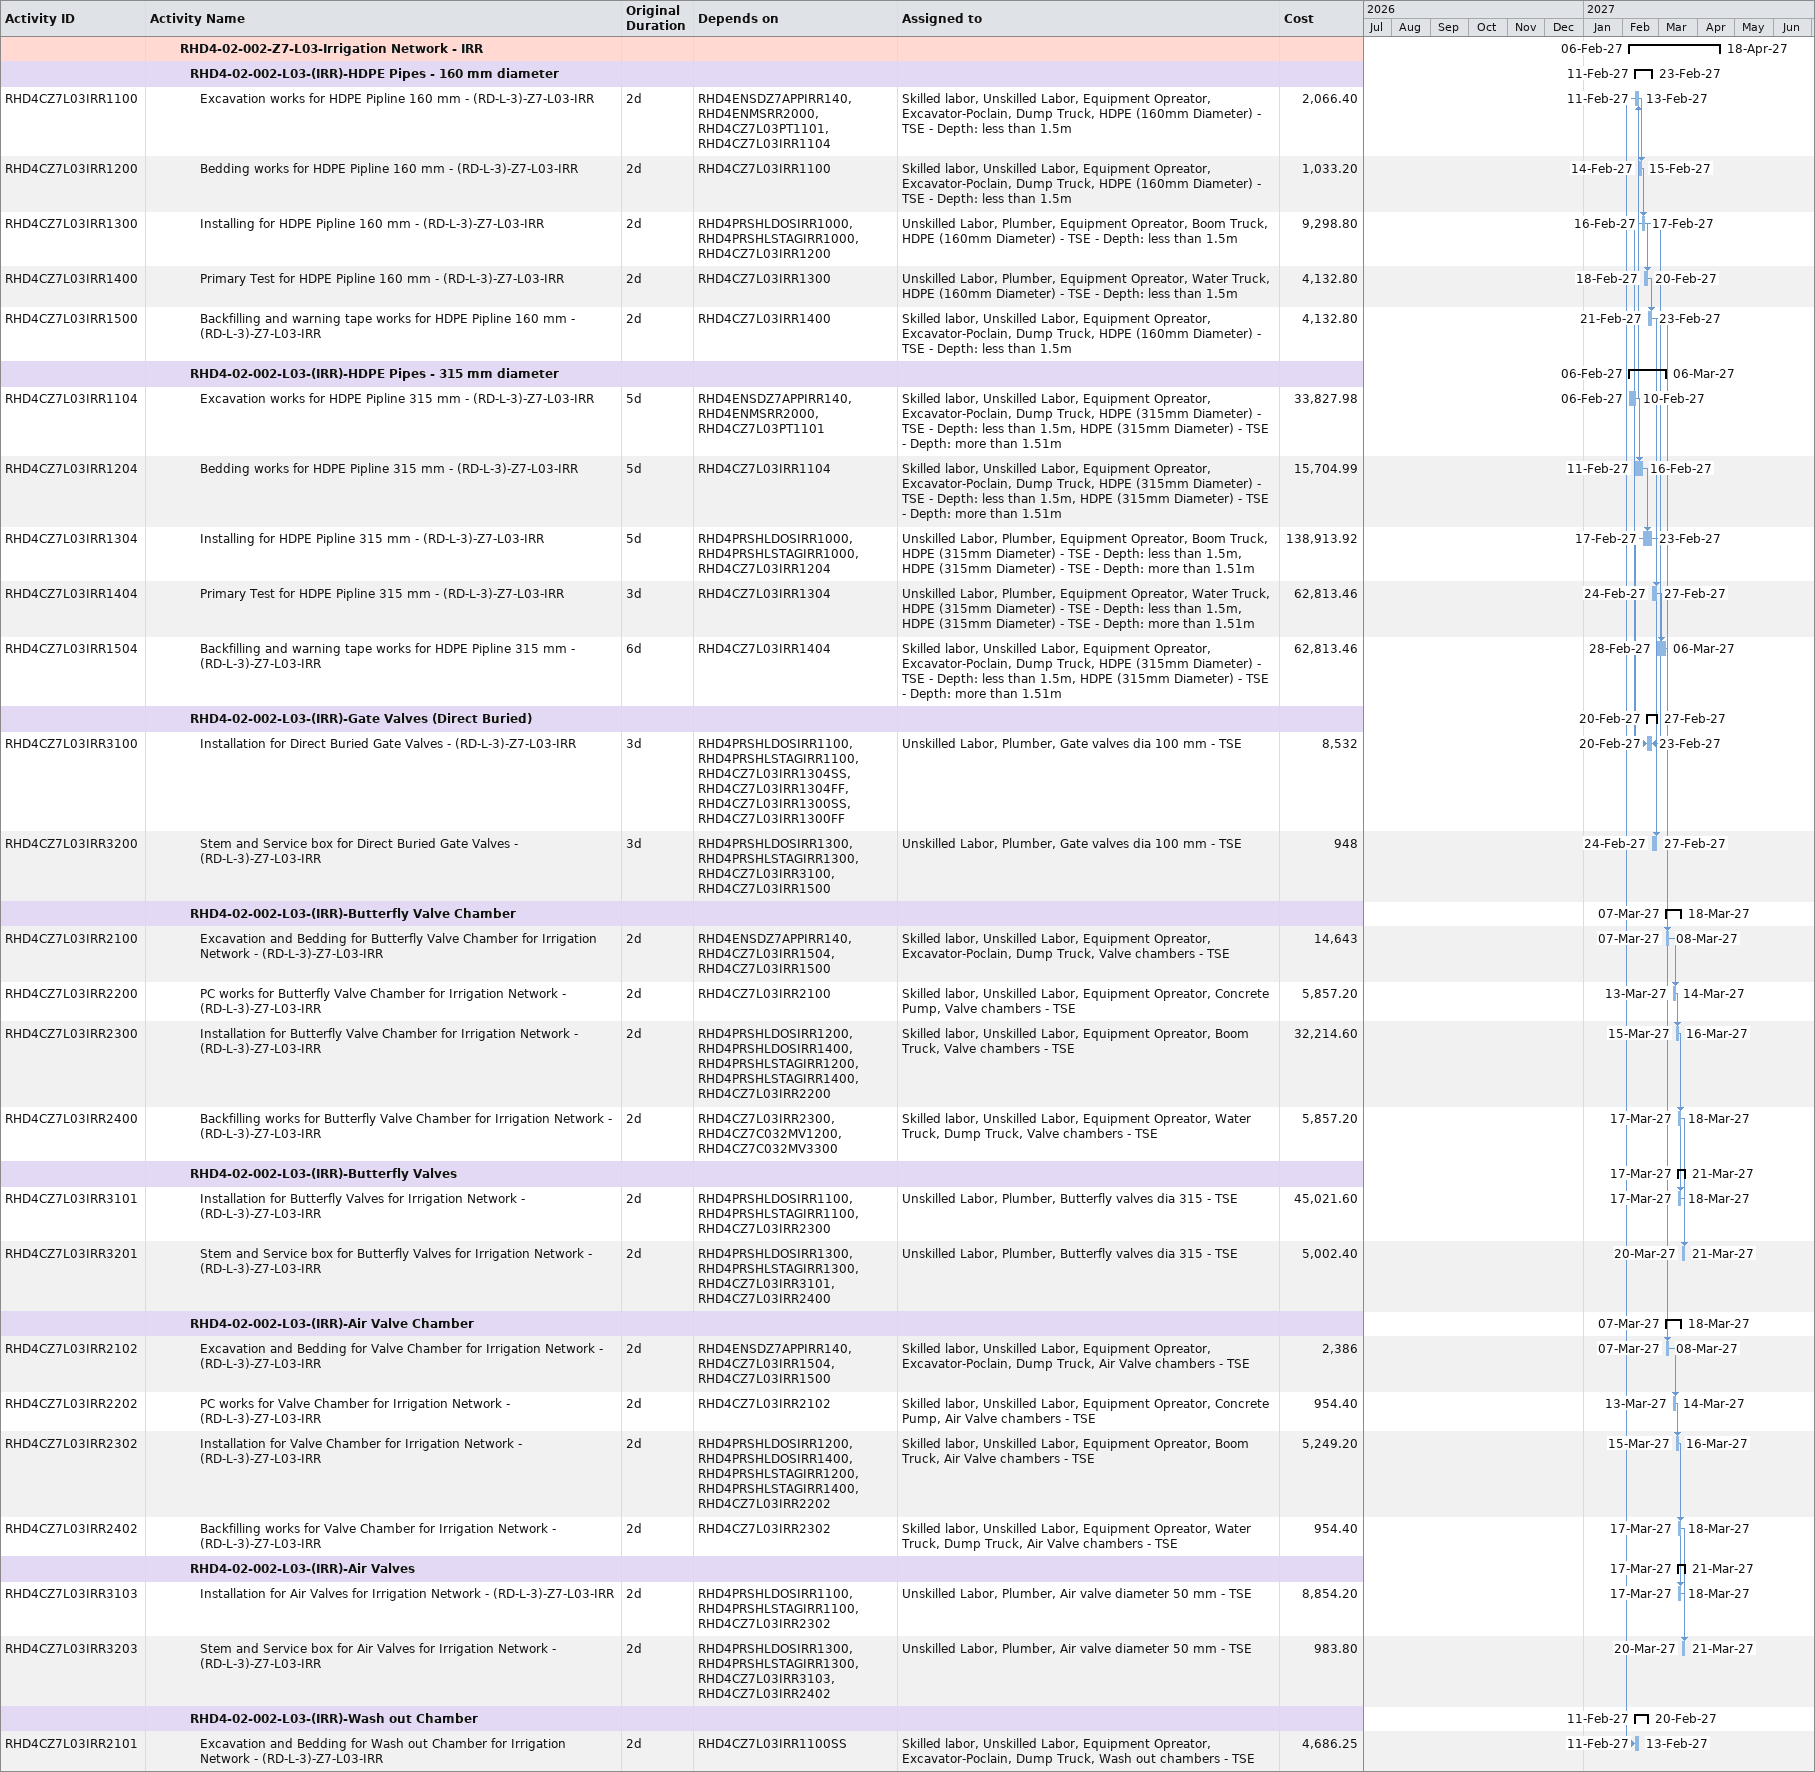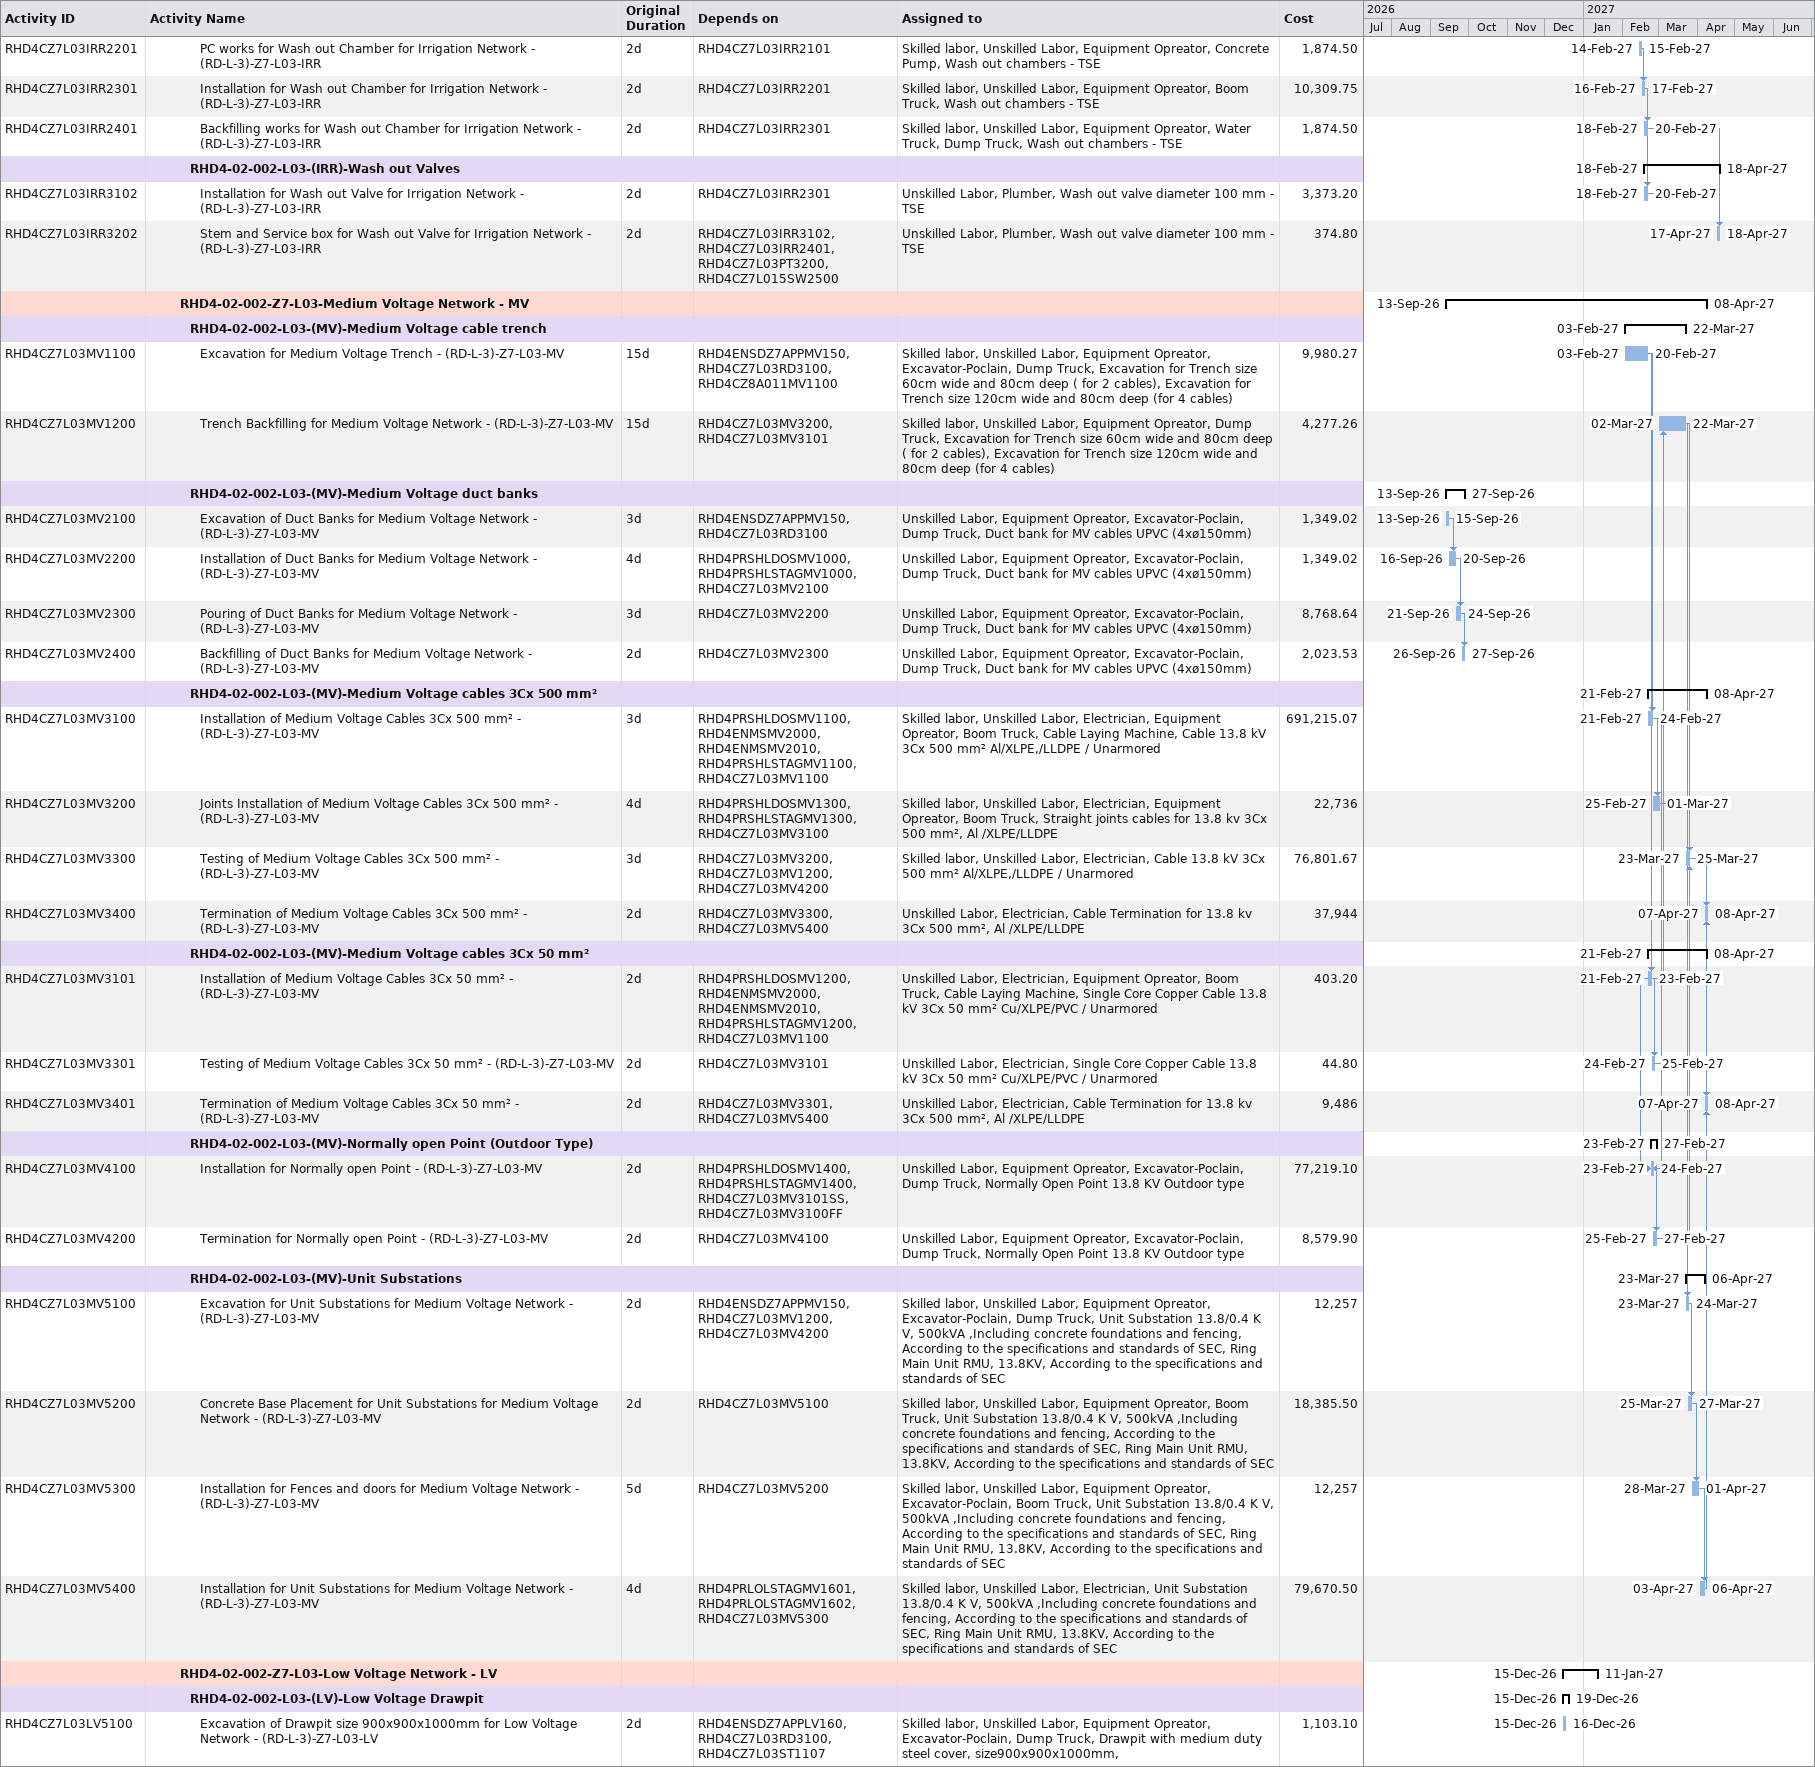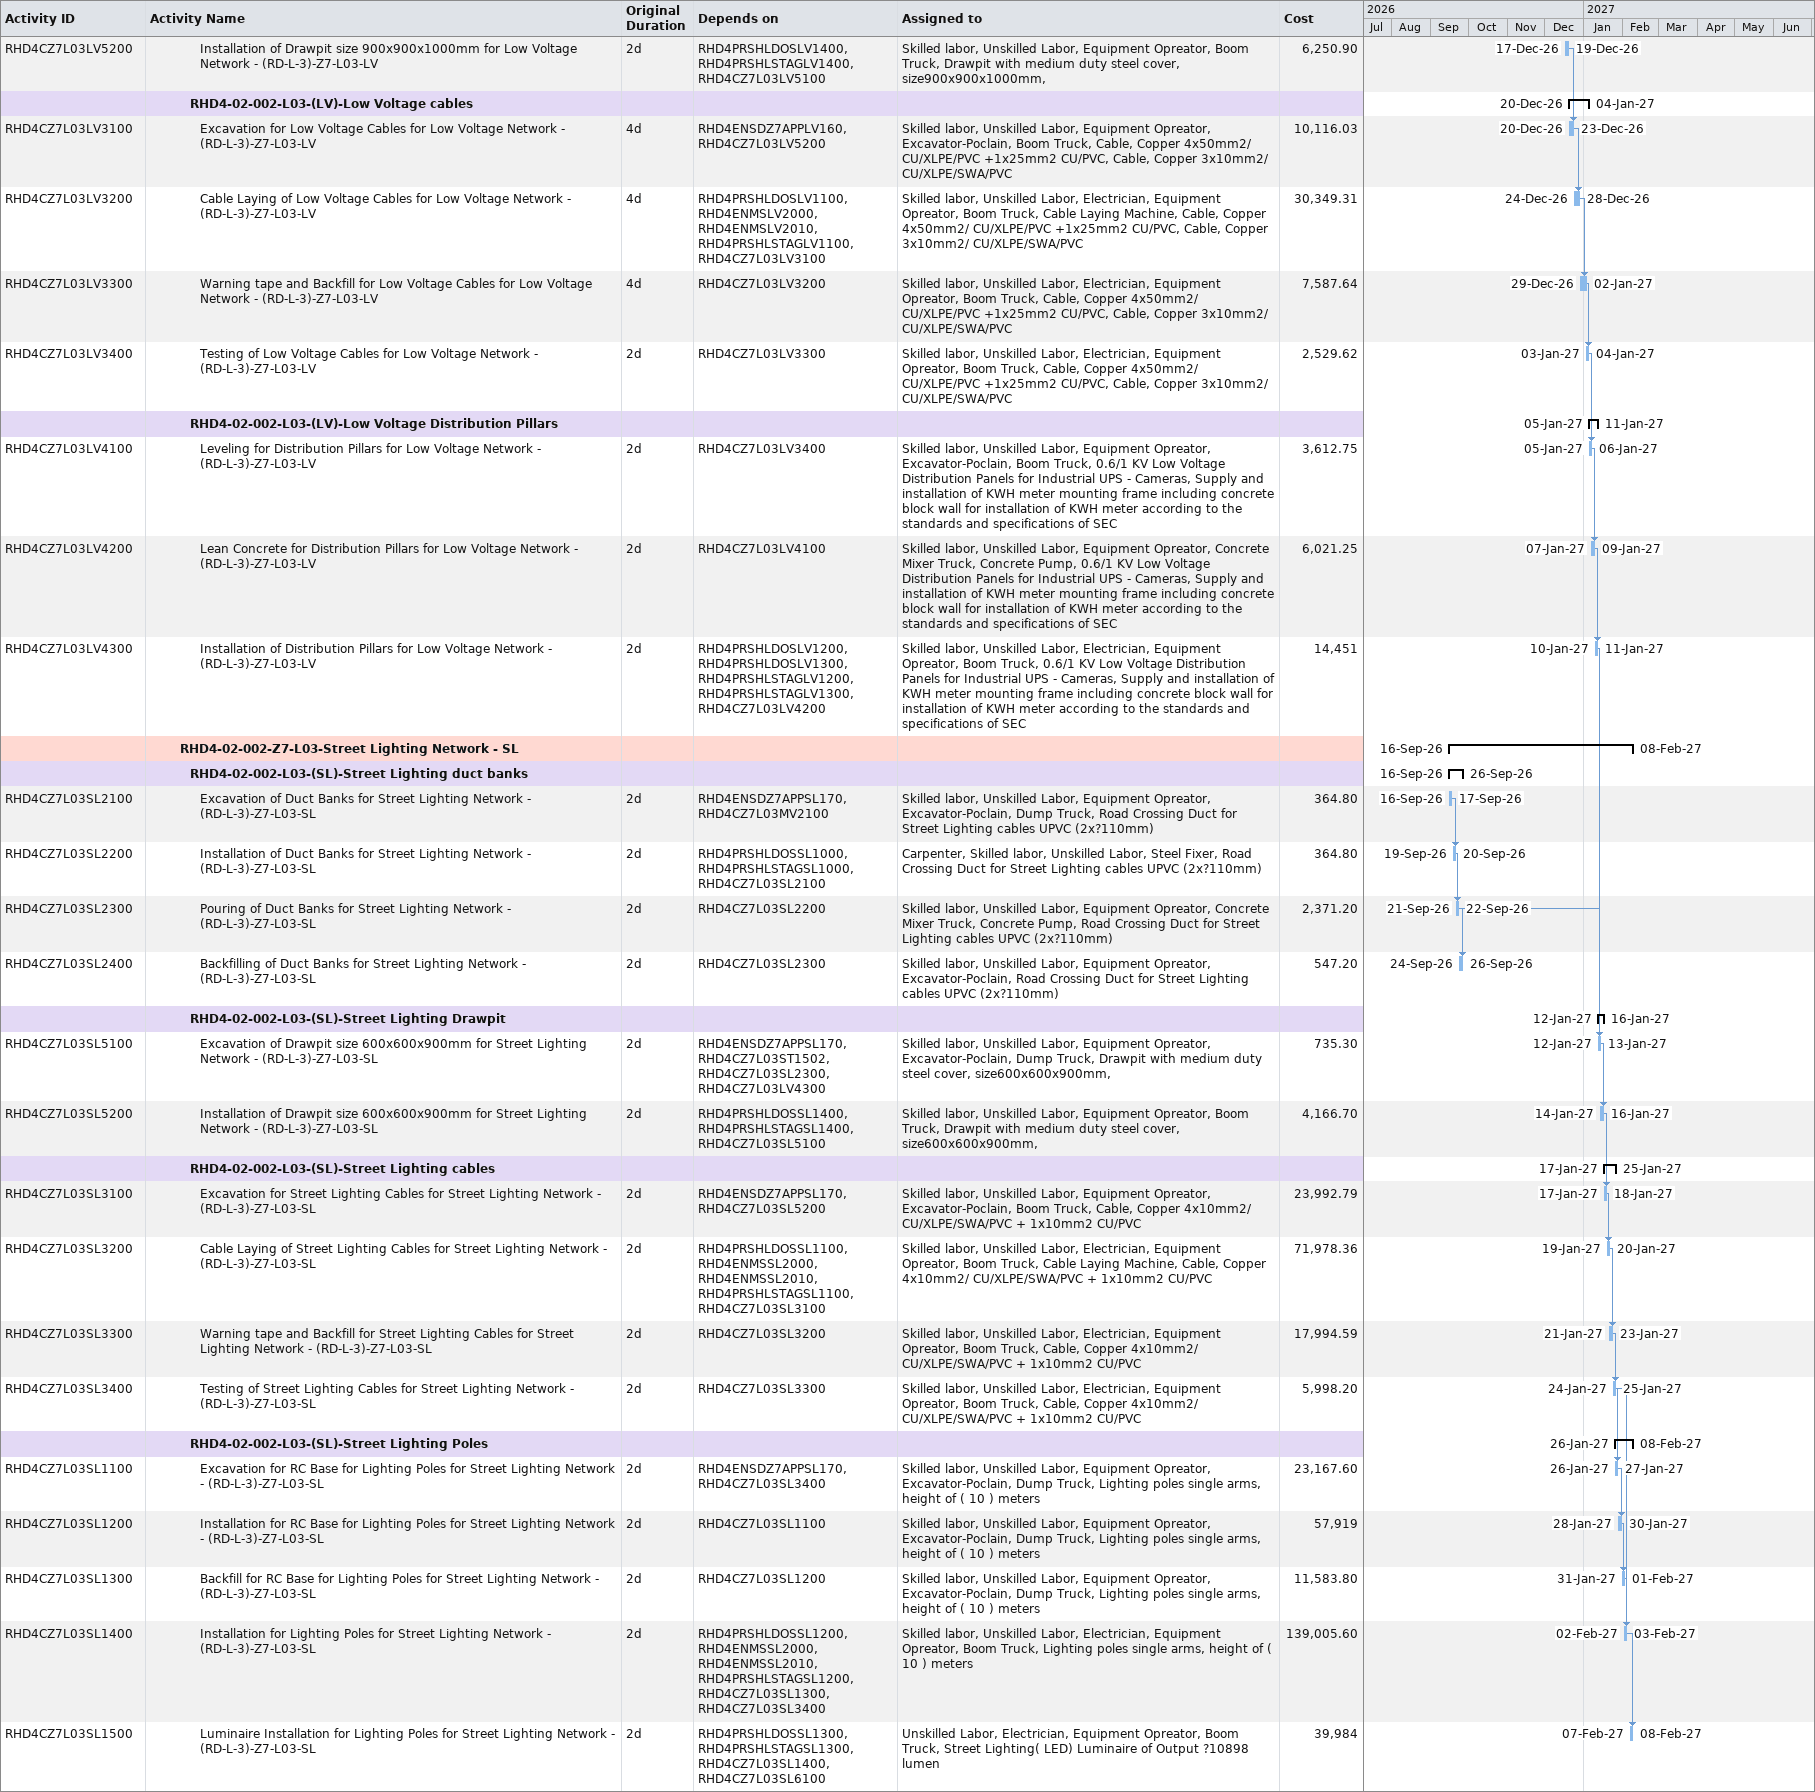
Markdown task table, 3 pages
| ID | Level | Task | Original duration | Start | Finish | Predecessors | Resources | Cost |
|---|---|---|---|---|---|---|---|---|
|  | 4 | **RHD4-02-002-Z7-L03-Irrigation Network - IRR** |  | 2027-02-06 | 2027-04-18 |  |  |  |
|  | 5 | **RHD4-02-002-L03-(IRR)-HDPE Pipes - 160 mm diameter** |  | 2027-02-11 | 2027-02-23 |  |  |  |
| RHD4CZ7L03IRR1100 | 6 | Excavation works for HDPE Pipline 160 mm - (RD-L-3)-Z7-L03-IRR | 2d | 2027-02-11 | 2027-02-13 | RHD4ENSDZ7APPIRR140, RHD4ENMSRR2000, RHD4CZ7L03PT1101, RHD4CZ7L03IRR1104 | Skilled labor, Unskilled Labor, Equipment Opreator, Excavator-Poclain, Dump Truck, HDPE (160mm Diameter) - TSE - Depth: less than 1.5m | 2066.40 |
| RHD4CZ7L03IRR1200 | 6 | Bedding works for HDPE Pipline 160 mm - (RD-L-3)-Z7-L03-IRR | 2d | 2027-02-14 | 2027-02-15 | RHD4CZ7L03IRR1100 | Skilled labor, Unskilled Labor, Equipment Opreator, Excavator-Poclain, Dump Truck, HDPE (160mm Diameter) - TSE - Depth: less than 1.5m | 1033.20 |
| RHD4CZ7L03IRR1300 | 6 | Installing for HDPE Pipline 160 mm - (RD-L-3)-Z7-L03-IRR | 2d | 2027-02-16 | 2027-02-17 | RHD4PRSHLDOSIRR1000, RHD4PRSHLSTAGIRR1000, RHD4CZ7L03IRR1200 | Unskilled Labor, Plumber, Equipment Opreator, Boom Truck, HDPE (160mm Diameter) - TSE - Depth: less than 1.5m | 9298.80 |
| RHD4CZ7L03IRR1400 | 6 | Primary Test for HDPE Pipline 160 mm - (RD-L-3)-Z7-L03-IRR | 2d | 2027-02-18 | 2027-02-20 | RHD4CZ7L03IRR1300 | Unskilled Labor, Plumber, Equipment Opreator, Water Truck, HDPE (160mm Diameter) - TSE - Depth: less than 1.5m | 4132.80 |
| RHD4CZ7L03IRR1500 | 6 | Backfilling and warning tape works for HDPE Pipline 160 mm - (RD-L-3)-Z7-L03-IRR | 2d | 2027-02-21 | 2027-02-23 | RHD4CZ7L03IRR1400 | Skilled labor, Unskilled Labor, Equipment Opreator, Excavator-Poclain, Dump Truck, HDPE (160mm Diameter) - TSE - Depth: less than 1.5m | 4132.80 |
|  | 5 | **RHD4-02-002-L03-(IRR)-HDPE Pipes - 315 mm diameter** |  | 2027-02-06 | 2027-03-06 |  |  |  |
| RHD4CZ7L03IRR1104 | 6 | Excavation works for HDPE Pipline 315 mm - (RD-L-3)-Z7-L03-IRR | 5d | 2027-02-06 | 2027-02-10 | RHD4ENSDZ7APPIRR140, RHD4ENMSRR2000, RHD4CZ7L03PT1101 | Skilled labor, Unskilled Labor, Equipment Opreator, Excavator-Poclain, Dump Truck, HDPE (315mm Diameter) - TSE - Depth: less than 1.5m, HDPE (315mm Diameter) - TSE - Depth: more than 1.51m | 33827.98 |
| RHD4CZ7L03IRR1204 | 6 | Bedding works for HDPE Pipline 315 mm - (RD-L-3)-Z7-L03-IRR | 5d | 2027-02-11 | 2027-02-16 | RHD4CZ7L03IRR1104 | Skilled labor, Unskilled Labor, Equipment Opreator, Excavator-Poclain, Dump Truck, HDPE (315mm Diameter) - TSE - Depth: less than 1.5m, HDPE (315mm Diameter) - TSE - Depth: more than 1.51m | 15704.99 |
| RHD4CZ7L03IRR1304 | 6 | Installing for HDPE Pipline 315 mm - (RD-L-3)-Z7-L03-IRR | 5d | 2027-02-17 | 2027-02-23 | RHD4PRSHLDOSIRR1000, RHD4PRSHLSTAGIRR1000, RHD4CZ7L03IRR1204 | Unskilled Labor, Plumber, Equipment Opreator, Boom Truck, HDPE (315mm Diameter) - TSE - Depth: less than 1.5m, HDPE (315mm Diameter) - TSE - Depth: more than 1.51m | 138913.92 |
| RHD4CZ7L03IRR1404 | 6 | Primary Test for HDPE Pipline 315 mm - (RD-L-3)-Z7-L03-IRR | 3d | 2027-02-24 | 2027-02-27 | RHD4CZ7L03IRR1304 | Unskilled Labor, Plumber, Equipment Opreator, Water Truck, HDPE (315mm Diameter) - TSE - Depth: less than 1.5m, HDPE (315mm Diameter) - TSE - Depth: more than 1.51m | 62813.46 |
| RHD4CZ7L03IRR1504 | 6 | Backfilling and warning tape works for HDPE Pipline 315 mm - (RD-L-3)-Z7-L03-IRR | 6d | 2027-02-28 | 2027-03-06 | RHD4CZ7L03IRR1404 | Skilled labor, Unskilled Labor, Equipment Opreator, Excavator-Poclain, Dump Truck, HDPE (315mm Diameter) - TSE - Depth: less than 1.5m, HDPE (315mm Diameter) - TSE - Depth: more than 1.51m | 62813.46 |
|  | 5 | **RHD4-02-002-L03-(IRR)-Gate Valves (Direct Buried)** |  | 2027-02-20 | 2027-02-27 |  |  |  |
| RHD4CZ7L03IRR3100 | 6 | Installation for Direct Buried Gate Valves - (RD-L-3)-Z7-L03-IRR | 3d | 2027-02-20 | 2027-02-23 | RHD4PRSHLDOSIRR1100, RHD4PRSHLSTAGIRR1100, RHD4CZ7L03IRR1304SS, RHD4CZ7L03IRR1304FF, RHD4CZ7L03IRR1300SS, RHD4CZ7L03IRR1300FF | Unskilled Labor, Plumber, Gate valves dia 100 mm - TSE | 8532 |
| RHD4CZ7L03IRR3200 | 6 | Stem and Service box for Direct Buried Gate Valves - (RD-L-3)-Z7-L03-IRR | 3d | 2027-02-24 | 2027-02-27 | RHD4PRSHLDOSIRR1300, RHD4PRSHLSTAGIRR1300, RHD4CZ7L03IRR3100, RHD4CZ7L03IRR1500 | Unskilled Labor, Plumber, Gate valves dia 100 mm - TSE | 948 |
|  | 5 | **RHD4-02-002-L03-(IRR)-Butterfly Valve Chamber** |  | 2027-03-07 | 2027-03-18 |  |  |  |
| RHD4CZ7L03IRR2100 | 6 | Excavation and Bedding for Butterfly Valve Chamber for Irrigation Network - (RD-L-3)-Z7-L03-IRR | 2d | 2027-03-07 | 2027-03-08 | RHD4ENSDZ7APPIRR140, RHD4CZ7L03IRR1504, RHD4CZ7L03IRR1500 | Skilled labor, Unskilled Labor, Equipment Opreator, Excavator-Poclain, Dump Truck, Valve chambers - TSE | 14643 |
| RHD4CZ7L03IRR2200 | 6 | PC works for Butterfly Valve Chamber for Irrigation Network - (RD-L-3)-Z7-L03-IRR | 2d | 2027-03-13 | 2027-03-14 | RHD4CZ7L03IRR2100 | Skilled labor, Unskilled Labor, Equipment Opreator, Concrete Pump, Valve chambers - TSE | 5857.20 |
| RHD4CZ7L03IRR2300 | 6 | Installation for Butterfly Valve Chamber for Irrigation Network - (RD-L-3)-Z7-L03-IRR | 2d | 2027-03-15 | 2027-03-16 | RHD4PRSHLDOSIRR1200, RHD4PRSHLDOSIRR1400, RHD4PRSHLSTAGIRR1200, RHD4PRSHLSTAGIRR1400, RHD4CZ7L03IRR2200 | Skilled labor, Unskilled Labor, Equipment Opreator, Boom Truck, Valve chambers - TSE | 32214.60 |
| RHD4CZ7L03IRR2400 | 6 | Backfilling works for Butterfly Valve Chamber for Irrigation Network - (RD-L-3)-Z7-L03-IRR | 2d | 2027-03-17 | 2027-03-18 | RHD4CZ7L03IRR2300, RHD4CZ7C032MV1200, RHD4CZ7C032MV3300 | Skilled labor, Unskilled Labor, Equipment Opreator, Water Truck, Dump Truck, Valve chambers - TSE | 5857.20 |
|  | 5 | **RHD4-02-002-L03-(IRR)-Butterfly Valves** |  | 2027-03-17 | 2027-03-21 |  |  |  |
| RHD4CZ7L03IRR3101 | 6 | Installation for Butterfly Valves for Irrigation Network - (RD-L-3)-Z7-L03-IRR | 2d | 2027-03-17 | 2027-03-18 | RHD4PRSHLDOSIRR1100, RHD4PRSHLSTAGIRR1100, RHD4CZ7L03IRR2300 | Unskilled Labor, Plumber, Butterfly valves dia 315 - TSE | 45021.60 |
| RHD4CZ7L03IRR3201 | 6 | Stem and Service box for Butterfly Valves for Irrigation Network - (RD-L-3)-Z7-L03-IRR | 2d | 2027-03-20 | 2027-03-21 | RHD4PRSHLDOSIRR1300, RHD4PRSHLSTAGIRR1300, RHD4CZ7L03IRR3101, RHD4CZ7L03IRR2400 | Unskilled Labor, Plumber, Butterfly valves dia 315 - TSE | 5002.40 |
|  | 5 | **RHD4-02-002-L03-(IRR)-Air Valve Chamber** |  | 2027-03-07 | 2027-03-18 |  |  |  |
| RHD4CZ7L03IRR2102 | 6 | Excavation and Bedding for Valve Chamber for Irrigation Network - (RD-L-3)-Z7-L03-IRR | 2d | 2027-03-07 | 2027-03-08 | RHD4ENSDZ7APPIRR140, RHD4CZ7L03IRR1504, RHD4CZ7L03IRR1500 | Skilled labor, Unskilled Labor, Equipment Opreator, Excavator-Poclain, Dump Truck, Air Valve chambers - TSE | 2386 |
| RHD4CZ7L03IRR2202 | 6 | PC works for Valve Chamber for Irrigation Network - (RD-L-3)-Z7-L03-IRR | 2d | 2027-03-13 | 2027-03-14 | RHD4CZ7L03IRR2102 | Skilled labor, Unskilled Labor, Equipment Opreator, Concrete Pump, Air Valve chambers - TSE | 954.40 |
| RHD4CZ7L03IRR2302 | 6 | Installation for Valve Chamber for Irrigation Network - (RD-L-3)-Z7-L03-IRR | 2d | 2027-03-15 | 2027-03-16 | RHD4PRSHLDOSIRR1200, RHD4PRSHLDOSIRR1400, RHD4PRSHLSTAGIRR1200, RHD4PRSHLSTAGIRR1400, RHD4CZ7L03IRR2202 | Skilled labor, Unskilled Labor, Equipment Opreator, Boom Truck, Air Valve chambers - TSE | 5249.20 |
| RHD4CZ7L03IRR2402 | 6 | Backfilling works for Valve Chamber for Irrigation Network - (RD-L-3)-Z7-L03-IRR | 2d | 2027-03-17 | 2027-03-18 | RHD4CZ7L03IRR2302 | Skilled labor, Unskilled Labor, Equipment Opreator, Water Truck, Dump Truck, Air Valve chambers - TSE | 954.40 |
|  | 5 | **RHD4-02-002-L03-(IRR)-Air Valves** |  | 2027-03-17 | 2027-03-21 |  |  |  |
| RHD4CZ7L03IRR3103 | 6 | Installation for Air Valves for Irrigation Network - (RD-L-3)-Z7-L03-IRR | 2d | 2027-03-17 | 2027-03-18 | RHD4PRSHLDOSIRR1100, RHD4PRSHLSTAGIRR1100, RHD4CZ7L03IRR2302 | Unskilled Labor, Plumber, Air valve diameter 50 mm - TSE | 8854.20 |
| RHD4CZ7L03IRR3203 | 6 | Stem and Service box for Air Valves for Irrigation Network - (RD-L-3)-Z7-L03-IRR | 2d | 2027-03-20 | 2027-03-21 | RHD4PRSHLDOSIRR1300, RHD4PRSHLSTAGIRR1300, RHD4CZ7L03IRR3103, RHD4CZ7L03IRR2402 | Unskilled Labor, Plumber, Air valve diameter 50 mm - TSE | 983.80 |
|  | 5 | **RHD4-02-002-L03-(IRR)-Wash out Chamber** |  | 2027-02-11 | 2027-02-20 |  |  |  |
| RHD4CZ7L03IRR2101 | 6 | Excavation and Bedding for Wash out Chamber for Irrigation Network - (RD-L-3)-Z7-L03-IRR | 2d | 2027-02-11 | 2027-02-13 | RHD4CZ7L03IRR1100SS | Skilled labor, Unskilled Labor, Equipment Opreator, Excavator-Poclain, Dump Truck, Wash out chambers - TSE | 4686.25 |
| RHD4CZ7L03IRR2201 | 6 | PC works for Wash out Chamber for Irrigation Network - (RD-L-3)-Z7-L03-IRR | 2d | 2027-02-14 | 2027-02-15 | RHD4CZ7L03IRR2101 | Skilled labor, Unskilled Labor, Equipment Opreator, Concrete Pump, Wash out chambers - TSE | 1874.50 |
| RHD4CZ7L03IRR2301 | 6 | Installation for Wash out Chamber for Irrigation Network - (RD-L-3)-Z7-L03-IRR | 2d | 2027-02-16 | 2027-02-17 | RHD4CZ7L03IRR2201 | Skilled labor, Unskilled Labor, Equipment Opreator, Boom Truck, Wash out chambers - TSE | 10309.75 |
| RHD4CZ7L03IRR2401 | 6 | Backfilling works for Wash out Chamber for Irrigation Network - (RD-L-3)-Z7-L03-IRR | 2d | 2027-02-18 | 2027-02-20 | RHD4CZ7L03IRR2301 | Skilled labor, Unskilled Labor, Equipment Opreator, Water Truck, Dump Truck, Wash out chambers - TSE | 1874.50 |
|  | 5 | **RHD4-02-002-L03-(IRR)-Wash out Valves** |  | 2027-02-18 | 2027-04-18 |  |  |  |
| RHD4CZ7L03IRR3102 | 6 | Installation for Wash out Valve for Irrigation Network - (RD-L-3)-Z7-L03-IRR | 2d | 2027-02-18 | 2027-02-20 | RHD4CZ7L03IRR2301 | Unskilled Labor, Plumber, Wash out valve diameter 100 mm - TSE | 3373.20 |
| RHD4CZ7L03IRR3202 | 6 | Stem and Service box for Wash out Valve for Irrigation Network - (RD-L-3)-Z7-L03-IRR | 2d | 2027-04-17 | 2027-04-18 | RHD4CZ7L03IRR3102, RHD4CZ7L03IRR2401, RHD4CZ7L03PT3200, RHD4CZ7L015SW2500 | Unskilled Labor, Plumber, Wash out valve diameter 100 mm - TSE | 374.80 |
|  | 4 | **RHD4-02-002-Z7-L03-Medium Voltage Network - MV** |  | 2026-09-13 | 2027-04-08 |  |  |  |
|  | 5 | **RHD4-02-002-L03-(MV)-Medium Voltage cable trench** |  | 2027-02-03 | 2027-03-22 |  |  |  |
| RHD4CZ7L03MV1100 | 6 | Excavation for Medium Voltage Trench - (RD-L-3)-Z7-L03-MV | 15d | 2027-02-03 | 2027-02-20 | RHD4ENSDZ7APPMV150, RHD4CZ7L03RD3100, RHD4CZ8A011MV1100 | Skilled labor, Unskilled Labor, Equipment Opreator, Excavator-Poclain, Dump Truck, Excavation for Trench size 60cm wide and 80cm deep ( for 2 cables), Excavation for Trench size 120cm wide and 80cm deep (for 4 cables) | 9980.27 |
| RHD4CZ7L03MV1200 | 6 | Trench Backfilling for Medium Voltage Network - (RD-L-3)-Z7-L03-MV | 15d | 2027-03-02 | 2027-03-22 | RHD4CZ7L03MV3200, RHD4CZ7L03MV3101 | Skilled labor, Unskilled Labor, Equipment Opreator, Dump Truck, Excavation for Trench size 60cm wide and 80cm deep ( for 2 cables), Excavation for Trench size 120cm wide and 80cm deep (for 4 cables) | 4277.26 |
|  | 5 | **RHD4-02-002-L03-(MV)-Medium Voltage duct banks** |  | 2026-09-13 | 2026-09-27 |  |  |  |
| RHD4CZ7L03MV2100 | 6 | Excavation of Duct Banks for Medium Voltage Network - (RD-L-3)-Z7-L03-MV | 3d | 2026-09-13 | 2026-09-15 | RHD4ENSDZ7APPMV150, RHD4CZ7L03RD3100 | Unskilled Labor, Equipment Opreator, Excavator-Poclain, Dump Truck, Duct bank for MV cables UPVC (4xø150mm) | 1349.02 |
| RHD4CZ7L03MV2200 | 6 | Installation of Duct Banks for Medium Voltage Network - (RD-L-3)-Z7-L03-MV | 4d | 2026-09-16 | 2026-09-20 | RHD4PRSHLDOSMV1000, RHD4PRSHLSTAGMV1000, RHD4CZ7L03MV2100 | Unskilled Labor, Equipment Opreator, Excavator-Poclain, Dump Truck, Duct bank for MV cables UPVC (4xø150mm) | 1349.02 |
| RHD4CZ7L03MV2300 | 6 | Pouring of Duct Banks for Medium Voltage Network - (RD-L-3)-Z7-L03-MV | 3d | 2026-09-21 | 2026-09-24 | RHD4CZ7L03MV2200 | Unskilled Labor, Equipment Opreator, Excavator-Poclain, Dump Truck, Duct bank for MV cables UPVC (4xø150mm) | 8768.64 |
| RHD4CZ7L03MV2400 | 6 | Backfilling of Duct Banks for Medium Voltage Network - (RD-L-3)-Z7-L03-MV | 2d | 2026-09-26 | 2026-09-27 | RHD4CZ7L03MV2300 | Unskilled Labor, Equipment Opreator, Excavator-Poclain, Dump Truck, Duct bank for MV cables UPVC (4xø150mm) | 2023.53 |
|  | 5 | **RHD4-02-002-L03-(MV)-Medium Voltage cables 3Cx 500 mm²** |  | 2027-02-21 | 2027-04-08 |  |  |  |
| RHD4CZ7L03MV3100 | 6 | Installation of Medium Voltage Cables 3Cx 500 mm² - (RD-L-3)-Z7-L03-MV | 3d | 2027-02-21 | 2027-02-24 | RHD4PRSHLDOSMV1100, RHD4ENMSMV2000, RHD4ENMSMV2010, RHD4PRSHLSTAGMV1100, RHD4CZ7L03MV1100 | Skilled labor, Unskilled Labor, Electrician, Equipment Opreator, Boom Truck, Cable Laying Machine, Cable 13.8 kV 3Cx 500 mm² Al/XLPE,/LLDPE / Unarmored | 691215.07 |
| RHD4CZ7L03MV3200 | 6 | Joints Installation of Medium Voltage Cables 3Cx 500 mm² - (RD-L-3)-Z7-L03-MV | 4d | 2027-02-25 | 2027-03-01 | RHD4PRSHLDOSMV1300, RHD4PRSHLSTAGMV1300, RHD4CZ7L03MV3100 | Skilled labor, Unskilled Labor, Electrician, Equipment Opreator, Boom Truck, Straight joints cables for 13.8 kv 3Cx 500 mm², Al /XLPE/LLDPE | 22736 |
| RHD4CZ7L03MV3300 | 6 | Testing of Medium Voltage Cables 3Cx 500 mm² - (RD-L-3)-Z7-L03-MV | 3d | 2027-03-23 | 2027-03-25 | RHD4CZ7L03MV3200, RHD4CZ7L03MV1200, RHD4CZ7L03MV4200 | Skilled labor, Unskilled Labor, Electrician, Cable 13.8 kV 3Cx 500 mm² Al/XLPE,/LLDPE / Unarmored | 76801.67 |
| RHD4CZ7L03MV3400 | 6 | Termination of Medium Voltage Cables 3Cx 500 mm² - (RD-L-3)-Z7-L03-MV | 2d | 2027-04-07 | 2027-04-08 | RHD4CZ7L03MV3300, RHD4CZ7L03MV5400 | Unskilled Labor, Electrician, Cable Termination for 13.8 kv 3Cx 500 mm², Al /XLPE/LLDPE | 37944 |
|  | 5 | **RHD4-02-002-L03-(MV)-Medium Voltage cables 3Cx 50 mm²** |  | 2027-02-21 | 2027-04-08 |  |  |  |
| RHD4CZ7L03MV3101 | 6 | Installation of Medium Voltage Cables 3Cx 50 mm² - (RD-L-3)-Z7-L03-MV | 2d | 2027-02-21 | 2027-02-23 | RHD4PRSHLDOSMV1200, RHD4ENMSMV2000, RHD4ENMSMV2010, RHD4PRSHLSTAGMV1200, RHD4CZ7L03MV1100 | Unskilled Labor, Electrician, Equipment Opreator, Boom Truck, Cable Laying Machine, Single Core Copper Cable 13.8 kV 3Cx 50 mm² Cu/XLPE/PVC / Unarmored | 403.20 |
| RHD4CZ7L03MV3301 | 6 | Testing of Medium Voltage Cables 3Cx 50 mm² - (RD-L-3)-Z7-L03-MV | 2d | 2027-02-24 | 2027-02-25 | RHD4CZ7L03MV3101 | Unskilled Labor, Electrician, Single Core Copper Cable 13.8 kV 3Cx 50 mm² Cu/XLPE/PVC / Unarmored | 44.80 |
| RHD4CZ7L03MV3401 | 6 | Termination of Medium Voltage Cables 3Cx 50 mm² - (RD-L-3)-Z7-L03-MV | 2d | 2027-04-07 | 2027-04-08 | RHD4CZ7L03MV3301, RHD4CZ7L03MV5400 | Unskilled Labor, Electrician, Cable Termination for 13.8 kv 3Cx 500 mm², Al /XLPE/LLDPE | 9486 |
|  | 5 | **RHD4-02-002-L03-(MV)-Normally open Point (Outdoor Type)** |  | 2027-02-23 | 2027-02-27 |  |  |  |
| RHD4CZ7L03MV4100 | 6 | Installation for Normally open Point - (RD-L-3)-Z7-L03-MV | 2d | 2027-02-23 | 2027-02-24 | RHD4PRSHLDOSMV1400, RHD4PRSHLSTAGMV1400, RHD4CZ7L03MV3101SS, RHD4CZ7L03MV3100FF | Unskilled Labor, Equipment Opreator, Excavator-Poclain, Dump Truck, Normally Open Point 13.8 KV Outdoor type | 77219.10 |
| RHD4CZ7L03MV4200 | 6 | Termination for Normally open Point - (RD-L-3)-Z7-L03-MV | 2d | 2027-02-25 | 2027-02-27 | RHD4CZ7L03MV4100 | Unskilled Labor, Equipment Opreator, Excavator-Poclain, Dump Truck, Normally Open Point 13.8 KV Outdoor type | 8579.90 |
|  | 5 | **RHD4-02-002-L03-(MV)-Unit Substations** |  | 2027-03-23 | 2027-04-06 |  |  |  |
| RHD4CZ7L03MV5100 | 6 | Excavation for Unit Substations for Medium Voltage Network - (RD-L-3)-Z7-L03-MV | 2d | 2027-03-23 | 2027-03-24 | RHD4ENSDZ7APPMV150, RHD4CZ7L03MV1200, RHD4CZ7L03MV4200 | Skilled labor, Unskilled Labor, Equipment Opreator, Excavator-Poclain, Dump Truck, Unit Substation 13.8/0.4 K V, 500kVA ,Including concrete foundations and fencing, According to the specifications and standards of SEC, Ring Main Unit RMU, 13.8KV, According to the specifications and standards of SEC | 12257 |
| RHD4CZ7L03MV5200 | 6 | Concrete Base Placement for Unit Substations for Medium Voltage Network - (RD-L-3)-Z7-L03-MV | 2d | 2027-03-25 | 2027-03-27 | RHD4CZ7L03MV5100 | Skilled labor, Unskilled Labor, Equipment Opreator, Boom Truck, Unit Substation 13.8/0.4 K V, 500kVA ,Including concrete foundations and fencing, According to the specifications and standards of SEC, Ring Main Unit RMU, 13.8KV, According to the specifications and standards of SEC | 18385.50 |
| RHD4CZ7L03MV5300 | 6 | Installation for Fences and doors for Medium Voltage Network - (RD-L-3)-Z7-L03-MV | 5d | 2027-03-28 | 2027-04-01 | RHD4CZ7L03MV5200 | Skilled labor, Unskilled Labor, Equipment Opreator, Excavator-Poclain, Boom Truck, Unit Substation 13.8/0.4 K V, 500kVA ,Including concrete foundations and fencing, According to the specifications and standards of SEC, Ring Main Unit RMU, 13.8KV, According to the specifications and standards of SEC | 12257 |
| RHD4CZ7L03MV5400 | 6 | Installation for Unit Substations for Medium Voltage Network - (RD-L-3)-Z7-L03-MV | 4d | 2027-04-03 | 2027-04-06 | RHD4PRLOLSTAGMV1601, RHD4PRLOLSTAGMV1602, RHD4CZ7L03MV5300 | Skilled labor, Unskilled Labor, Electrician, Unit Substation 13.8/0.4 K V, 500kVA ,Including concrete foundations and fencing, According to the specifications and standards of SEC, Ring Main Unit RMU, 13.8KV, According to the specifications and standards of SEC | 79670.50 |
|  | 4 | **RHD4-02-002-Z7-L03-Low Voltage Network - LV** |  | 2026-12-15 | 2027-01-11 |  |  |  |
|  | 5 | **RHD4-02-002-L03-(LV)-Low Voltage Drawpit** |  | 2026-12-15 | 2026-12-19 |  |  |  |
| RHD4CZ7L03LV5100 | 6 | Excavation of Drawpit size 900x900x1000mm for Low Voltage Network - (RD-L-3)-Z7-L03-LV | 2d | 2026-12-15 | 2026-12-16 | RHD4ENSDZ7APPLV160, RHD4CZ7L03RD3100, RHD4CZ7L03ST1107 | Skilled labor, Unskilled Labor, Equipment Opreator, Excavator-Poclain, Dump Truck, Drawpit with medium duty steel cover, size900x900x1000mm, | 1103.10 |
| RHD4CZ7L03LV5200 | 6 | Installation of Drawpit size 900x900x1000mm for Low Voltage Network - (RD-L-3)-Z7-L03-LV | 2d | 2026-12-17 | 2026-12-19 | RHD4PRSHLDOSLV1400, RHD4PRSHLSTAGLV1400, RHD4CZ7L03LV5100 | Skilled labor, Unskilled Labor, Equipment Opreator, Boom Truck, Drawpit with medium duty steel cover, size900x900x1000mm, | 6250.90 |
|  | 5 | **RHD4-02-002-L03-(LV)-Low Voltage cables** |  | 2026-12-20 | 2027-01-04 |  |  |  |
| RHD4CZ7L03LV3100 | 6 | Excavation for Low Voltage Cables for Low Voltage Network - (RD-L-3)-Z7-L03-LV | 4d | 2026-12-20 | 2026-12-23 | RHD4ENSDZ7APPLV160, RHD4CZ7L03LV5200 | Skilled labor, Unskilled Labor, Equipment Opreator, Excavator-Poclain, Boom Truck, Cable, Copper 4x50mm2/ CU/XLPE/PVC +1x25mm2 CU/PVC, Cable, Copper 3x10mm2/ CU/XLPE/SWA/PVC | 10116.03 |
| RHD4CZ7L03LV3200 | 6 | Cable Laying of Low Voltage Cables for Low Voltage Network - (RD-L-3)-Z7-L03-LV | 4d | 2026-12-24 | 2026-12-28 | RHD4PRSHLDOSLV1100, RHD4ENMSLV2000, RHD4ENMSLV2010, RHD4PRSHLSTAGLV1100, RHD4CZ7L03LV3100 | Skilled labor, Unskilled Labor, Electrician, Equipment Opreator, Boom Truck, Cable Laying Machine, Cable, Copper 4x50mm2/ CU/XLPE/PVC +1x25mm2 CU/PVC, Cable, Copper 3x10mm2/ CU/XLPE/SWA/PVC | 30349.31 |
| RHD4CZ7L03LV3300 | 6 | Warning tape and Backfill for Low Voltage Cables for Low Voltage Network - (RD-L-3)-Z7-L03-LV | 4d | 2026-12-29 | 2027-01-02 | RHD4CZ7L03LV3200 | Skilled labor, Unskilled Labor, Electrician, Equipment Opreator, Boom Truck, Cable, Copper 4x50mm2/ CU/XLPE/PVC +1x25mm2 CU/PVC, Cable, Copper 3x10mm2/ CU/XLPE/SWA/PVC | 7587.64 |
| RHD4CZ7L03LV3400 | 6 | Testing of Low Voltage Cables for Low Voltage Network - (RD-L-3)-Z7-L03-LV | 2d | 2027-01-03 | 2027-01-04 | RHD4CZ7L03LV3300 | Skilled labor, Unskilled Labor, Electrician, Equipment Opreator, Boom Truck, Cable, Copper 4x50mm2/ CU/XLPE/PVC +1x25mm2 CU/PVC, Cable, Copper 3x10mm2/ CU/XLPE/SWA/PVC | 2529.62 |
|  | 5 | **RHD4-02-002-L03-(LV)-Low Voltage Distribution Pillars** |  | 2027-01-05 | 2027-01-11 |  |  |  |
| RHD4CZ7L03LV4100 | 6 | Leveling for Distribution Pillars for Low Voltage Network - (RD-L-3)-Z7-L03-LV | 2d | 2027-01-05 | 2027-01-06 | RHD4CZ7L03LV3400 | Skilled labor, Unskilled Labor, Equipment Opreator, Excavator-Poclain, Boom Truck, 0.6/1 KV Low Voltage Distribution Panels for Industrial UPS - Cameras, Supply and installation of KWH meter mounting frame including concrete block wall for installation of KWH meter according to the standards and specifications of SEC | 3612.75 |
| RHD4CZ7L03LV4200 | 6 | Lean Concrete for Distribution Pillars for Low Voltage Network - (RD-L-3)-Z7-L03-LV | 2d | 2027-01-07 | 2027-01-09 | RHD4CZ7L03LV4100 | Skilled labor, Unskilled Labor, Equipment Opreator, Concrete Mixer Truck, Concrete Pump, 0.6/1 KV Low Voltage Distribution Panels for Industrial UPS - Cameras, Supply and installation of KWH meter mounting frame including concrete block wall for installation of KWH meter according to the standards and specifications of SEC | 6021.25 |
| RHD4CZ7L03LV4300 | 6 | Installation of Distribution Pillars for Low Voltage Network - (RD-L-3)-Z7-L03-LV | 2d | 2027-01-10 | 2027-01-11 | RHD4PRSHLDOSLV1200, RHD4PRSHLDOSLV1300, RHD4PRSHLSTAGLV1200, RHD4PRSHLSTAGLV1300, RHD4CZ7L03LV4200 | Skilled labor, Unskilled Labor, Electrician, Equipment Opreator, Boom Truck, 0.6/1 KV Low Voltage Distribution Panels for Industrial UPS - Cameras, Supply and installation of KWH meter mounting frame including concrete block wall for installation of KWH meter according to the standards and specifications of SEC | 14451 |
|  | 4 | **RHD4-02-002-Z7-L03-Street Lighting Network - SL** |  | 2026-09-16 | 2027-02-08 |  |  |  |
|  | 5 | **RHD4-02-002-L03-(SL)-Street Lighting duct banks** |  | 2026-09-16 | 2026-09-26 |  |  |  |
| RHD4CZ7L03SL2100 | 6 | Excavation of Duct Banks for Street Lighting Network - (RD-L-3)-Z7-L03-SL | 2d | 2026-09-16 | 2026-09-17 | RHD4ENSDZ7APPSL170, RHD4CZ7L03MV2100 | Skilled labor, Unskilled Labor, Equipment Opreator, Excavator-Poclain, Dump Truck, Road Crossing Duct for Street Lighting cables UPVC (2x?110mm) | 364.80 |
| RHD4CZ7L03SL2200 | 6 | Installation of Duct Banks for Street Lighting Network - (RD-L-3)-Z7-L03-SL | 2d | 2026-09-19 | 2026-09-20 | RHD4PRSHLDOSSL1000, RHD4PRSHLSTAGSL1000, RHD4CZ7L03SL2100 | Carpenter, Skilled labor, Unskilled Labor, Steel Fixer, Road Crossing Duct for Street Lighting cables UPVC (2x?110mm) | 364.80 |
| RHD4CZ7L03SL2300 | 6 | Pouring of Duct Banks for Street Lighting Network - (RD-L-3)-Z7-L03-SL | 2d | 2026-09-21 | 2026-09-22 | RHD4CZ7L03SL2200 | Skilled labor, Unskilled Labor, Equipment Opreator, Concrete Mixer Truck, Concrete Pump, Road Crossing Duct for Street Lighting cables UPVC (2x?110mm) | 2371.20 |
| RHD4CZ7L03SL2400 | 6 | Backfilling of Duct Banks for Street Lighting Network - (RD-L-3)-Z7-L03-SL | 2d | 2026-09-24 | 2026-09-26 | RHD4CZ7L03SL2300 | Skilled labor, Unskilled Labor, Equipment Opreator, Excavator-Poclain, Road Crossing Duct for Street Lighting cables UPVC (2x?110mm) | 547.20 |
|  | 5 | **RHD4-02-002-L03-(SL)-Street Lighting Drawpit** |  | 2027-01-12 | 2027-01-16 |  |  |  |
| RHD4CZ7L03SL5100 | 6 | Excavation of Drawpit size 600x600x900mm for Street Lighting Network - (RD-L-3)-Z7-L03-SL | 2d | 2027-01-12 | 2027-01-13 | RHD4ENSDZ7APPSL170, RHD4CZ7L03ST1502, RHD4CZ7L03SL2300, RHD4CZ7L03LV4300 | Skilled labor, Unskilled Labor, Equipment Opreator, Excavator-Poclain, Dump Truck, Drawpit with medium duty steel cover, size600x600x900mm, | 735.30 |
| RHD4CZ7L03SL5200 | 6 | Installation of Drawpit size 600x600x900mm for Street Lighting Network - (RD-L-3)-Z7-L03-SL | 2d | 2027-01-14 | 2027-01-16 | RHD4PRSHLDOSSL1400, RHD4PRSHLSTAGSL1400, RHD4CZ7L03SL5100 | Skilled labor, Unskilled Labor, Equipment Opreator, Boom Truck, Drawpit with medium duty steel cover, size600x600x900mm, | 4166.70 |
|  | 5 | **RHD4-02-002-L03-(SL)-Street Lighting cables** |  | 2027-01-17 | 2027-01-25 |  |  |  |
| RHD4CZ7L03SL3100 | 6 | Excavation for Street Lighting Cables for Street Lighting Network - (RD-L-3)-Z7-L03-SL | 2d | 2027-01-17 | 2027-01-18 | RHD4ENSDZ7APPSL170, RHD4CZ7L03SL5200 | Skilled labor, Unskilled Labor, Equipment Opreator, Excavator-Poclain, Boom Truck, Cable, Copper 4x10mm2/ CU/XLPE/SWA/PVC + 1x10mm2 CU/PVC | 23992.79 |
| RHD4CZ7L03SL3200 | 6 | Cable Laying of Street Lighting Cables for Street Lighting Network - (RD-L-3)-Z7-L03-SL | 2d | 2027-01-19 | 2027-01-20 | RHD4PRSHLDOSSL1100, RHD4ENMSSL2000, RHD4ENMSSL2010, RHD4PRSHLSTAGSL1100, RHD4CZ7L03SL3100 | Skilled labor, Unskilled Labor, Electrician, Equipment Opreator, Boom Truck, Cable Laying Machine, Cable, Copper 4x10mm2/ CU/XLPE/SWA/PVC + 1x10mm2 CU/PVC | 71978.36 |
| RHD4CZ7L03SL3300 | 6 | Warning tape and Backfill for Street Lighting Cables for Street Lighting Network - (RD-L-3)-Z7-L03-SL | 2d | 2027-01-21 | 2027-01-23 | RHD4CZ7L03SL3200 | Skilled labor, Unskilled Labor, Electrician, Equipment Opreator, Boom Truck, Cable, Copper 4x10mm2/ CU/XLPE/SWA/PVC + 1x10mm2 CU/PVC | 17994.59 |
| RHD4CZ7L03SL3400 | 6 | Testing of Street Lighting Cables for Street Lighting Network - (RD-L-3)-Z7-L03-SL | 2d | 2027-01-24 | 2027-01-25 | RHD4CZ7L03SL3300 | Skilled labor, Unskilled Labor, Electrician, Equipment Opreator, Boom Truck, Cable, Copper 4x10mm2/ CU/XLPE/SWA/PVC + 1x10mm2 CU/PVC | 5998.20 |
|  | 5 | **RHD4-02-002-L03-(SL)-Street Lighting Poles** |  | 2027-01-26 | 2027-02-08 |  |  |  |
| RHD4CZ7L03SL1100 | 6 | Excavation for RC Base for Lighting Poles for Street Lighting Network - (RD-L-3)-Z7-L03-SL | 2d | 2027-01-26 | 2027-01-27 | RHD4ENSDZ7APPSL170, RHD4CZ7L03SL3400 | Skilled labor, Unskilled Labor, Equipment Opreator, Excavator-Poclain, Dump Truck, Lighting poles single arms, height of ( 10 ) meters | 23167.60 |
| RHD4CZ7L03SL1200 | 6 | Installation for RC Base for Lighting Poles for Street Lighting Network - (RD-L-3)-Z7-L03-SL | 2d | 2027-01-28 | 2027-01-30 | RHD4CZ7L03SL1100 | Skilled labor, Unskilled Labor, Equipment Opreator, Excavator-Poclain, Dump Truck, Lighting poles single arms, height of ( 10 ) meters | 57919 |
| RHD4CZ7L03SL1300 | 6 | Backfill for RC Base for Lighting Poles for Street Lighting Network - (RD-L-3)-Z7-L03-SL | 2d | 2027-01-31 | 2027-02-01 | RHD4CZ7L03SL1200 | Skilled labor, Unskilled Labor, Equipment Opreator, Excavator-Poclain, Dump Truck, Lighting poles single arms, height of ( 10 ) meters | 11583.80 |
| RHD4CZ7L03SL1400 | 6 | Installation for Lighting Poles for Street Lighting Network - (RD-L-3)-Z7-L03-SL | 2d | 2027-02-02 | 2027-02-03 | RHD4PRSHLDOSSL1200, RHD4ENMSSL2000, RHD4ENMSSL2010, RHD4PRSHLSTAGSL1200, RHD4CZ7L03SL1300, RHD4CZ7L03SL3400 | Skilled labor, Unskilled Labor, Electrician, Equipment Opreator, Boom Truck, Lighting poles single arms, height of ( 10 ) meters | 139005.60 |
| RHD4CZ7L03SL1500 | 6 | Luminaire Installation for Lighting Poles for Street Lighting Network - (RD-L-3)-Z7-L03-SL | 2d | 2027-02-07 | 2027-02-08 | RHD4PRSHLDOSSL1300, RHD4PRSHLSTAGSL1300, RHD4CZ7L03SL1400, RHD4CZ7L03SL6100 | Unskilled Labor, Electrician, Equipment Opreator, Boom Truck, Street Lighting( LED) Luminaire of Output ?10898 lumen | 39984 |
